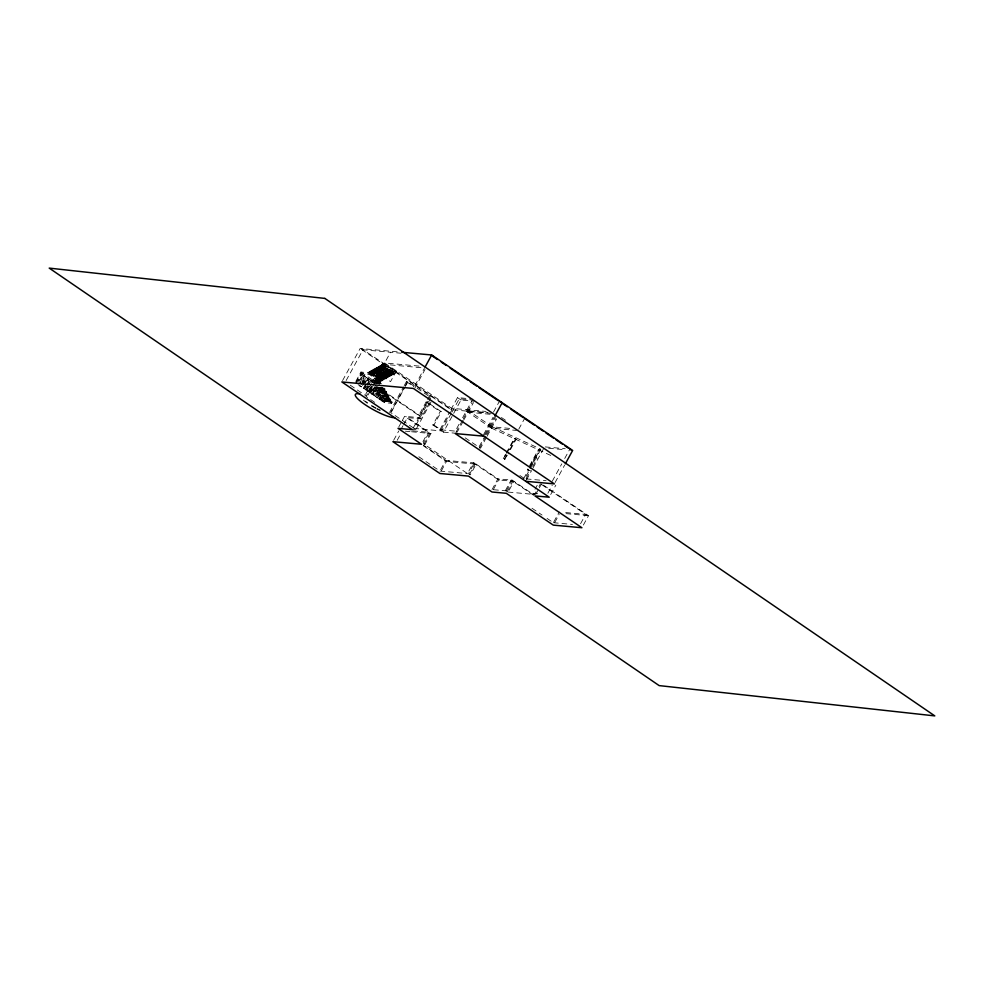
<?xml version="1.0" encoding="UTF-8"?>
<svg xmlns="http://www.w3.org/2000/svg" width="984" height="984" viewBox="0 0 984 984"><rect width="100%" height="100%" fill="white"/><g stroke="black" fill="none" stroke-linecap="round" stroke-linejoin="round"><path stroke-width="0.74" stroke-dasharray="4.92 3.69" d="M381.964 380.857L370.205 372.924L370.562 372.259L382.333 380.181L381.964 380.857L372.665 380.008L372.296 380.722L374.621 382.296L381.78 382.948L381.411 383.612L374.264 382.961M373.453 381.497L373.822 380.808L380.98 381.46L380.599 382.149L371.94 381.325L366.06 377.339L361.657 385.396M379.455 381.374L380.181 379.996L383.047 380.254L383.403 379.578L371.644 371.657L370.562 372.259M378.545 398.668L379.713 399.467L380.783 397.511L379.615 396.724L379.984 396.048L387.155 396.675L386.786 397.339L380.328 396.786L378.545 398.668L379.615 396.724M342.555 380.599L360.156 348.471L400.205 352.112M346.134 380.55L362.985 349.763L400.992 353.219M355.79 381.423L360.919 372.05L369.504 372.838L381.251 380.796L378.311 386.146M355.765 382.825L360.907 373.428L368.779 374.154L381.78 382.948M356.233 383.563L361.374 374.166L362.087 374.228L358.41 380.943M358.877 381.669L362.543 374.953L363.256 375.027L358.114 384.424M359.308 383.809L363.723 375.753L364.437 375.814L360.021 383.871M359.75 385.949L361.632 386.81L359.75 385.949L364.892 376.552L372.653 381.386L371.94 381.325M361.202 384.67L365.618 376.614L360.907 373.428M380.98 381.46L368.053 372.739L368.41 372.087L380.894 380.058L384.486 378.975L372.727 371.054L371.644 371.657M369.123 372.149L370.23 371.497L381.976 379.455L382.346 378.779L385.211 379.037L385.568 378.373L373.809 370.451L372.727 371.054M362.37 385.457L366.774 377.413L366.06 377.339M368.779 374.154L369.504 372.838M370.23 371.497L371.312 370.894L383.059 378.852L383.428 378.176L386.294 378.434L386.651 377.77L374.892 369.836L373.809 370.451M363.563 384.855L367.241 378.139L367.954 378.2L364.277 384.916M371.312 370.894L372.395 370.291L384.141 378.237L384.51 377.573L387.364 377.831L387.733 377.167L375.974 369.234L374.892 369.836M372.395 370.291L373.477 369.689L385.224 377.635L385.593 376.97L388.446 377.229L388.815 376.564L377.057 368.631L375.974 369.234M363.268 388.336L368.422 378.938L369.135 379L363.982 388.397L362.1 387.536L363.982 388.397M373.477 369.689L374.56 369.074L386.306 377.032L386.675 376.368L389.529 376.626L389.898 375.962L378.139 368.028L377.057 368.631M374.56 369.074L375.642 368.471L387.388 376.429L387.757 375.765L390.611 376.023L390.98 375.347L379.221 367.426L378.139 368.028M368.545 385.962L366.331 389.984L364.449 389.123L365.913 386.441M366.651 385.101L369.59 379.726L370.304 379.799L367.364 385.162M375.642 368.471L376.724 367.868L388.471 375.827L388.84 375.162L391.693 375.421L392.062 374.744L380.304 366.823L379.221 367.426M376.724 367.868L377.807 367.266L389.553 375.224L389.922 374.547L392.776 374.818L393.145 374.141L381.386 366.22L380.304 366.823M364.449 389.123L366.626 386.503M377.807 367.266L378.889 366.663L390.636 374.621L391.005 373.945L393.858 374.203L394.227 373.539L382.469 365.618L381.386 366.22M365.618 389.922L367.832 385.9M368.557 384.547L371.485 380.587L369.271 384.621M378.889 366.663L379.972 366.06L391.718 374.018L392.087 373.342L394.941 373.6L382.469 365.618M379.972 366.06L381.054 365.458L392.8 373.403L395.31 372.936M371.595 386.257L368.692 391.571L367.979 391.509L366.823 390.734L369.529 385.789M372.665 380.008L371.546 382.087L372.702 382.862M381.054 365.458L382.136 364.855L393.883 372.801L395.679 372.259L450.893 409.651L491.274 413.329M365.618 394.375L371.485 383.662M372.21 382.321L382.469 363.576M382.136 364.855L382.493 364.178L422.751 367.844M367.979 391.509L370.882 386.195M374.719 402.37L366.06 396.503L383.649 364.375L360.156 348.471M373.662 383.059L390.525 352.26M373.945 387.856L371.042 393.169L369.148 392.308L372.481 386.22M374.461 383.219L367.13 396.601L366.06 396.503M375.187 381.878L384.719 364.474M374.006 384.486L385.002 364.412L451.963 409.75L449.774 413.772M369.148 392.308L369.873 392.37L373.194 386.281M370.328 393.108L373.957 386.466M377.585 387.487L375.384 391.497L372.776 390.574L375.716 385.199M376.454 383.858L377.93 381.177L379.098 381.976M372.665 394.707L375.568 389.393L382.739 390.021L383.108 389.356L376.651 388.791L373.379 394.768L372.665 394.707L371.497 393.907L375.125 387.266M371.497 393.907L372.21 393.969L375.482 387.991L381.94 388.557L386.626 391.73L386.257 392.407L379.111 391.755L379.48 391.078L386.626 391.73M373.957 391.374L379.357 381.312M376.38 390.857L376.749 390.193L383.92 390.82L383.551 391.484L377.093 390.919L374.56 395.556L373.846 395.494L376.38 390.857L377.548 391.657L375.027 396.281L373.846 395.494M377.487 388.828L377.856 388.151L385.015 388.803L384.646 389.479L377.487 388.828L385.826 390.267L385.457 390.943L378.299 390.291L378.668 389.615M375.027 396.281L375.74 396.355L378.274 391.718L384.732 392.284L384.363 392.948L377.192 392.321L378.36 393.12L385.531 393.748L385.162 394.412L378.717 393.846L376.196 397.081L378.36 393.12M381.94 388.557L382.296 387.881L377.13 387.438M376.196 397.081L377.376 397.88L379.172 394.584L377.991 393.784M379.922 393.219L380.279 392.554L387.438 393.194L387.069 393.871L379.922 393.219L388.249 394.658L387.881 395.334L380.722 394.682L381.091 394.018M377.376 397.88L379.886 394.646L386.343 395.211L385.974 395.876L378.803 395.248L379.984 396.048M378.114 387.487L383.834 388.003L384.203 387.339M381.534 396.146L381.903 395.482L389.049 396.134L388.692 396.798L381.534 396.146L389.861 397.597L389.492 398.262L382.346 397.61L382.714 396.946M395.334 371.534L394.965 372.198L383.219 364.24L383.576 363.576L396.048 371.595L361.226 348.57M379.713 399.467L381.509 397.573L387.954 398.139L387.598 398.803L380.414 398.188L381.595 398.975L388.766 399.602L388.065 400.894L380.894 400.267L381.595 398.975M396.417 370.931L390.55 381.632L378.779 373.711L368.053 372.739M382.063 401.066L382.407 400.439L389.553 401.091M383.157 399.073L383.514 398.409L390.673 399.061L390.304 399.725L383.157 399.073L391.484 400.525L391.115 401.189L383.932 400.586L384.326 399.873M384.412 402.653L385.113 401.386L392.284 401.989L391.583 403.268L384.412 402.653L380.894 400.267M389.553 412.419L403.477 386.983M404.215 385.642L406.417 381.62L407.487 381.718L430.98 397.634L414.129 428.421L441.668 430.93L451.189 413.526M404.559 387.081L390.623 412.517L415.888 429.614L432.013 400.168M405.285 385.74L407.487 381.718M391.46 411.878L404.658 387.77M405.383 386.441L407.585 382.419M414.83 385.765L424.35 368.36M414.781 388.2L425.039 369.455M398.741 427.019L401.681 421.669M402.407 420.328L404.608 416.318L418.913 417.61L420.672 418.803L429.467 402.739M393.637 440.328L398.766 430.967M401.583 428.311L403.046 425.642M403.784 424.301L407.45 417.61L420.672 418.803M397.204 440.278L400.869 433.587M378.028 387.844L418.753 415.42L426.084 402.026L427.154 402.124L441.25 411.669L433.932 425.063L432.849 424.965L440.18 411.57L441.25 411.669M427.548 399.356L429.75 395.334M418.753 415.42L419.824 415.519L427.154 402.124M428.618 399.442L430.82 395.433M413.046 428.323L429.172 398.877M422.972 441.595L428.101 432.222M493.513 489.7L506.354 490.868L508.113 492.062L513.98 481.348L498.593 479.958L473.341 462.849L467.474 473.562L424.006 444.128L429.873 433.415L404.608 416.318M424.006 444.128L425.076 444.227L430.943 433.513L405.679 416.416M439.897 429.737L449.43 412.333M450.893 409.651L457.498 397.61L471.471 398.877M433.932 425.063L440.98 429.836L449.036 415.1M451.927 412.185L459.257 398.803L471.016 399.873M432.849 424.965L443.427 432.124L452.96 414.719M453.686 413.378L461.016 399.996L474.251 401.201M440.98 429.836L455.284 431.127L459.676 423.095M462.615 417.745L472.873 399M455.973 432.234L462.566 420.18M463.304 418.84L472.099 402.776M463.255 421.275L457.043 432.32L455.284 431.127M463.636 420.279L473.513 402.53M440.672 469.712L445.801 460.352L423.44 445.211M441.361 470.819L446.49 461.447L476.17 464.141L470.315 474.854L468.544 473.661L474.411 462.947L499.675 480.057M493.476 412.124L499.343 401.411M483.513 434.731L493.033 417.327M484.583 434.83L494.116 417.425M479.134 446.699L484.989 435.998M485.727 434.657L495.985 415.912M479.466 448.138L486.059 436.084M486.797 434.756L495.592 418.692M486.403 437.523L480.536 448.237L464.46 437.351M487.142 436.183L496.662 418.79M469.245 474.755L475.1 464.042M518.74 429.221L524.595 418.52M507.35 455.297L504.448 459.245L503.267 458.458L505.469 454.436M506.194 453.095L514.263 438.372L514.976 438.433L516.157 439.233L508.088 453.956M503.267 458.458L506.182 454.497M506.92 453.157L514.976 438.433M504.448 459.245L506.637 455.235M509.577 449.873L515.432 439.171L516.157 439.233M492.049 489.565L497.904 478.864L512.221 480.155L534.078 494.964M493.464 489.331L498.593 479.958M505.284 490.77L511.139 480.057L534.263 495.715M506.354 490.868L512.221 480.155M507.043 491.963L512.91 481.25M527.436 469.589L529.318 470.45L527.436 469.589L538.433 449.503L540.314 450.364L538.433 449.503M529.613 466.969L539.146 449.565M523.623 478.667L528.752 469.294M529.49 467.953L535.357 457.252L538.187 458.544L535.357 457.252M531.544 465.026L539.601 450.303M540.819 449.319L524.706 478.765L519.675 475.358M526.12 478.519L530.524 470.487M532.713 466.478L537.116 458.446M526.465 479.958L531.594 470.586M533.057 467.904L544.054 447.831M536.046 491.791L534.583 494.472L532.824 493.279L534.287 490.598M535.013 489.257L537.215 485.247M538.974 486.44L540.45 483.759M535.653 494.571L538.58 489.208M539.318 487.879L541.52 483.857M552.245 481.274L561.766 463.87M564.705 458.507L569.834 449.147M547.854 493.242L552.258 485.21M555.074 482.566L564.607 465.161M550.696 494.534L555.825 485.161M547.067 518.433L553.352 522.688L559.207 511.975M554.767 522.442L559.17 514.411M580.548 523.759L585.677 514.386L563.623 512.381M583.377 525.05L588.506 515.678L542.787 484.718M379.799 380.66L380.156 380.021M372.272 382.149L379.873 383.489L373.416 382.924M366.823 390.734L368.692 391.571M419.036 366.097L384.658 362.973L451.631 408.311L486.121 411.447M358.582 385.15L359.295 385.211M372.776 390.574L375.384 391.497M468.765 410.906L487.892 412.64M468.04 412.247L493.033 414.522M467.006 409.713L492.271 426.822L511.385 428.557M466.281 411.054L491.533 428.151L516.526 430.426M413.022 429.356L415.888 429.614M443.427 432.124L456.662 433.329M412.813 430.832L429.184 432.32L423.317 443.034L425.076 444.227M405.396 431.189L409.984 431.607M411.509 431.755L430.943 433.513M545.345 446.921L565.234 448.729M548.641 448.249L565.468 449.774M444.731 460.254L474.411 462.947M439.934 471.053L467.474 473.562M526.231 478.901L546.12 480.709M532.824 493.279L539.97 493.931M508.113 492.062L534.583 494.472M566.021 513.636L588.506 515.678M553.352 522.688L572.467 524.423M492.271 426.822L540.524 449.048M491.533 428.151L553.5 456.711M368.41 372.087L380.181 379.996M382.099 366.282L393.858 374.203M381.017 366.884L392.776 374.818M379.935 367.487L391.693 375.421M378.852 368.09L390.611 376.023M377.77 368.705L389.529 376.626M376.688 369.308L388.446 377.229M375.605 369.91L387.364 377.831M374.523 370.513L386.294 378.434M373.44 371.116L385.211 379.037M372.358 371.718L384.129 379.652M371.276 372.321L383.047 380.254M501.422 417.499L506.366 420.844M457.498 397.61L461.016 399.996M514.263 438.372L515.432 439.171M382.493 364.178L394.252 372.137M406.417 381.62L413.784 386.614M381.423 364.781L393.169 372.739M380.341 365.384L392.087 373.342M379.258 365.999L391.005 373.945M378.176 366.601L389.922 374.547M377.093 367.204L388.84 375.162M376.011 367.807L387.757 375.765M426.084 402.026L440.18 411.57M374.929 368.41L386.675 376.368M373.846 369.012L385.593 376.97M372.764 369.615L384.51 377.573M503.98 458.519L505.161 459.319M541.704 484.608L587.436 515.579M371.681 370.218L383.428 378.176M370.599 370.833L382.346 378.779M369.517 371.435L381.263 379.381M379.086 382.038L381.411 383.612M360.919 372.05L373.822 380.808M383.834 388.003L385.015 388.803M381.128 387.093L385.826 390.267M361.374 374.166L362.543 374.953M363.723 375.753L364.892 376.552M382.739 390.021L387.438 393.194M375.285 385.347L419.824 415.519M376.688 387.364L377.856 388.151M384.363 392.948L389.049 396.134M385.162 394.412L389.861 397.597M375.482 387.991L376.651 388.791M374.756 387.93L376.749 390.193M378.299 390.291L379.48 391.078M376.282 389.455L377.462 390.254M385.974 395.876L390.673 399.061M379.111 391.755L380.279 392.554M377.093 390.919L378.274 391.718M386.786 397.339L391.484 400.525M387.598 398.803L392.284 401.989M377.905 392.382L379.074 393.182M380.722 394.682L381.903 395.482M388.397 400.279L391.927 402.653M378.717 393.846L379.886 394.646M388.065 400.894L391.583 403.268M379.517 395.322L380.697 396.109M382.346 397.61L383.514 398.409M380.328 396.786L381.509 397.573M381.14 398.249L382.309 399.037M383.932 400.586L385.113 401.386M381.226 399.652L384.756 402.038M365.162 389.197L366.331 389.984M369.873 392.37L371.042 393.169M372.21 393.969L373.391 394.768M374.56 395.556L375.74 396.355M376.909 397.142L378.09 397.942M379.258 398.741L380.439 399.529M350.23 385.162L365.925 395.789M531.987 508.224L542.036 515.038M423.366 445.789L446.49 461.447M418.827 456.761L438.692 470.217M381.952 399.713L383.12 400.513M380.045 410.537A17.306 3.506 28.7 0 1 376.811 408.963M375.728 408.397A17.306 3.506 28.7 0 1 368.52 404.08M367.327 403.256A17.306 3.506 28.7 0 1 361.411 397.671M380.291 410.082A17.306 3.506 28.7 0 1 377.057 408.52M375.974 407.954A17.306 3.506 28.7 0 1 368.766 403.637M367.561 402.8A17.306 3.506 28.7 0 1 365.421 401.189"/><path stroke-width="1.48" d="M359.689 393.416L359.455 393.871A23.505 4.772 28.7 0 0 365.175 404.719A23.505 4.772 28.7 0 0 394.695 417.733M425.088 367.02L431.681 354.978L572.663 450.438L565.333 463.821M494.841 416.084L502.172 402.702L499.343 401.411M401.706 352.247L431.681 354.978M433.44 356.171L432.37 356.073L437.425 359.492M483.845 436.17L455.235 433.563L549.232 497.203L534.927 495.911L581.913 527.731L553.303 525.124L506.305 493.304L492 492L468.507 476.096L439.897 473.488L392.899 441.668L421.509 444.276L398.016 428.36L412.321 429.664L341.829 381.94L413.354 388.434L554.349 483.894L525.727 481.299M441.213 362.063L446.269 365.482M450.057 368.041L467.744 380.021M470.278 381.731L476.6 386.011M479.122 387.721L498.076 400.562M502.332 403.44L507.289 406.786M510.991 409.307L523.365 417.683M524.595 418.52L534.644 425.322M537.166 427.019L543.451 431.275M545.96 432.972L553.5 438.077M556.009 439.786L562.294 444.042M564.804 445.74L568.58 448.286M569.834 449.147L571.593 450.34M324.855 298.41L49.2 268.103L659.157 685.602L934.8 715.897L324.855 298.41"/></g></svg>
